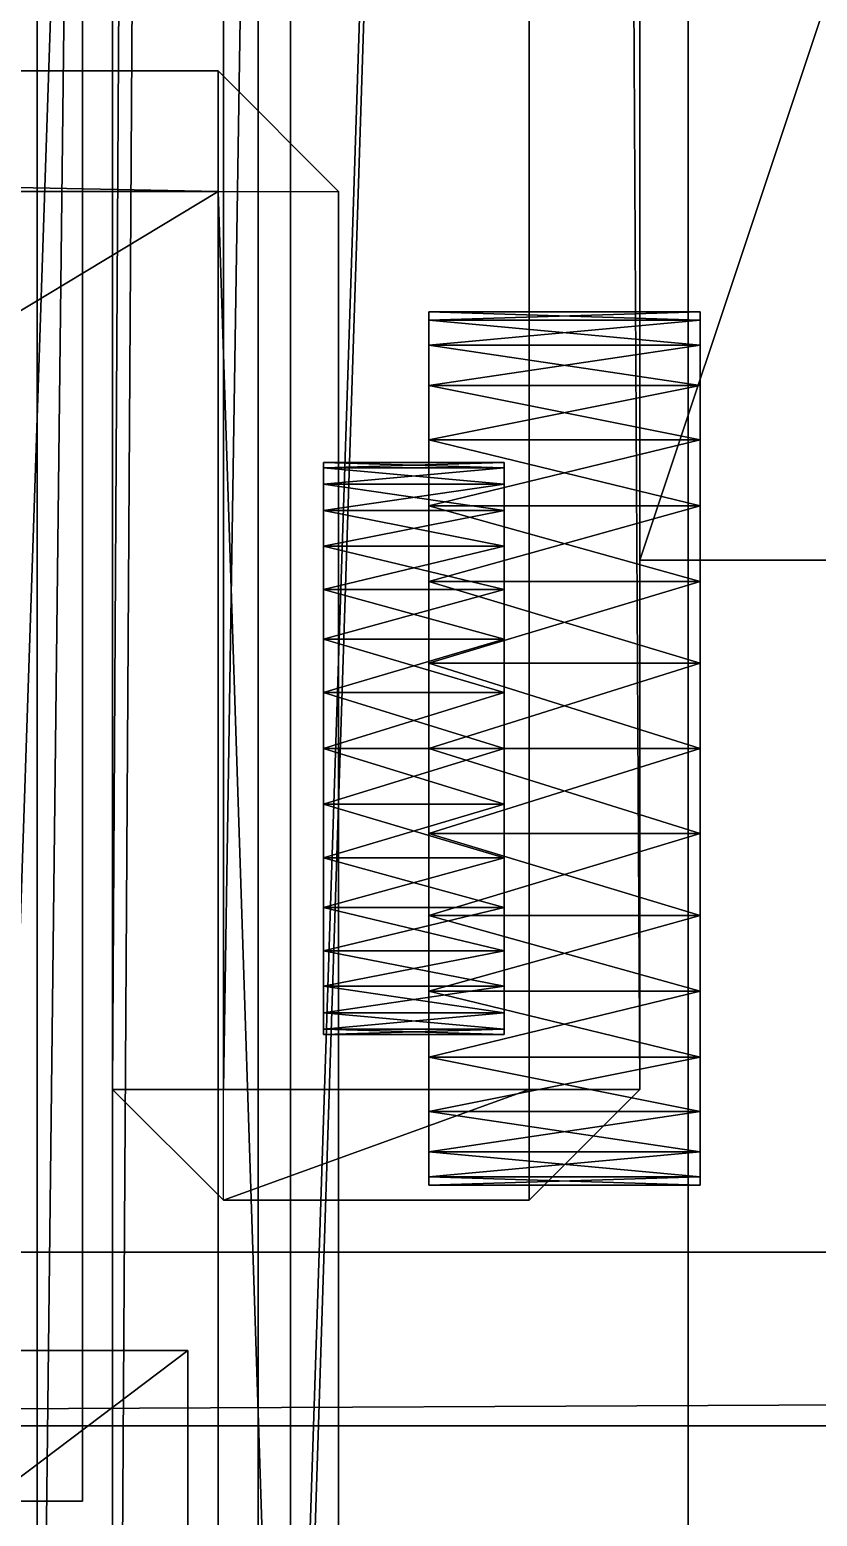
# Model space of a CAD drawing. Header units: millimetres. Extents: x -18 to 4450, y -985 to 970.
# Drawn here: x 1154.5 to 1206.8, y -671 to -572.3 of the extents above; entities that cross this region are included whole.
import ezdxf

# ---------------------------------------------------------------- set-up
doc = ezdxf.new("R2010")
doc.units = ezdxf.units.MM
for name, color, linetype in [('body__cowl_top', 40, 'CONTINUOUS'), ('body__firewall', 40, 'CONTINUOUS'), ('body__floor_pan', 40, 'CONTINUOUS'), ('body__left_cowl_side_blend_surface', 40, 'CONTINUOUS'), ('body__windshield_frame', 40, 'CONTINUOUS'), ('body__windshield_glass', 4, 'CONTINUOUS'), ('engine_bay__brake_booster_firewall_bracket', 9, 'CONTINUOUS'), ('hard_top__front_roof_header_overhang_skin', 7, 'CONTINUOUS'), ('hard_top__roof_front_gutter', 7, 'CONTINUOUS'), ('hard_top__white_hardtop_crowned_roof_skin', 7, 'CONTINUOUS'), ('interior__dash_ammeter_chrome_bezel', 9, 'CONTINUOUS'), ('interior__dash_ammeter_dark_face', 151, 'CONTINUOUS'), ('interior__lhd_pedal_box_reinforcement', 9, 'CONTINUOUS'), ('mechanical_clearance__front_steering_lock_sweep_left', 7, 'CONTINUOUS')]:
    doc.layers.add(name, color=color, linetype=linetype)

msp = doc.modelspace()

# ---------------------------------------------------------------- linework, layer by layer
at = {"layer": 'body__cowl_top'}
for points in [[(1108.100057, -706.900001, 1370.000005), (1251.899958, -706.900001, 1370.000005), (1251.899958, 706.900001, 1370.000005)], [(1108.100057, -706.900001, 1370.000005), (1251.899958, 706.900001, 1370.000005), (1108.100057, 706.900001, 1370.000005)], [(1108.100057, -706.900001, 1259.99999), (1108.100057, 706.900001, 1259.99999), (1251.899958, 706.900001, 1259.99999)], [(1108.100057, -706.900001, 1259.99999), (1251.899958, 706.900001, 1259.99999), (1251.899958, -706.900001, 1259.99999)]]:
    msp.add_3dface(points, dxfattribs=at)
at = {"layer": 'body__firewall'}
for points in [[(1151.800036, -693.199992, 1470.000029), (1198.199987, -693.199992, 1470.000029), (1198.199987, 693.199992, 1470.000029)], [(1151.800036, -693.199992, 1470.000029), (1198.199987, 693.199992, 1470.000029), (1151.800036, 693.199992, 1470.000029)], [(1151.800036, -693.199992, 689.999998), (1151.800036, 693.199992, 689.999998), (1198.199987, 693.199992, 689.999998)], [(1151.800036, -693.199992, 689.999998), (1198.199987, 693.199992, 689.999998), (1198.199987, -693.199992, 689.999998)], [(1215.000033, -693.199992, 706.799984), (1198.199987, -693.199992, 689.999998), (1198.199987, 693.199992, 689.999998)], [(1215.000033, -693.199992, 706.799984), (1198.199987, 693.199992, 689.999998), (1215.000033, 693.199992, 706.799984)], [(1215.000033, -693.199992, 1453.199983), (1198.199987, -693.199992, 1470.000029), (1198.199987, 693.199992, 1470.000029)], [(1215.000033, -693.199992, 1453.199983), (1198.199987, 693.199992, 1470.000029), (1215.000033, 693.199992, 1453.199983)]]:
    msp.add_3dface(points, dxfattribs=at)
at = {"layer": 'body__floor_pan'}
for points in [[(901.549995, -653.450012, 670.000017), (3428.450108, -653.450012, 670.000017), (3428.450108, 653.450012, 670.000017)], [(901.549995, -653.450012, 670.000017), (3428.450108, 653.450012, 670.000017), (901.549995, 653.450012, 670.000017)], [(901.549995, -653.450012, 615.00001), (901.549995, 653.450012, 615.00001), (3428.450108, 653.450012, 615.00001)], [(901.549995, -653.450012, 615.00001), (3428.450108, 653.450012, 615.00001), (3428.450108, -653.450012, 615.00001)], [(901.549995, -665.000021, 626.550019), (901.549995, -653.450012, 615.00001), (3428.450108, -653.450012, 615.00001)], [(901.549995, -665.000021, 626.550019), (3428.450108, -653.450012, 615.00001), (3428.450108, -665.000021, 626.550019)], [(901.549995, -665.000021, 658.450007), (901.549995, -653.450012, 670.000017), (3428.450108, -653.450012, 670.000017)], [(901.549995, -665.000021, 658.450007), (3428.450108, -653.450012, 670.000017), (3428.450108, -665.000021, 658.450007)], [(901.549995, -665.000021, 626.550019), (3428.450108, -665.000021, 626.550019), (3428.450108, -665.000021, 658.450007)], [(901.549995, -665.000021, 626.550019), (3428.450108, -665.000021, 658.450007), (901.549995, -665.000021, 658.450007)]]:
    msp.add_3dface(points, dxfattribs=at)
at = {"layer": 'body__left_cowl_side_blend_surface'}
for points in [[(959.999979, -814.999998, 1116.000056), (959.999979, -660.000026, 1116.000056), (1164.999962, -660.000026, 1213.999987)], [(959.999979, -814.999998, 1116.000056), (1164.999962, -660.000026, 1213.999987), (1164.999962, -814.999998, 1213.999987)], [(959.999979, -814.999998, 1340.000033), (1164.999962, -814.999998, 1409.999967), (1164.999962, -660.000026, 1409.999967)], [(959.999979, -814.999998, 1340.000033), (1164.999962, -660.000026, 1409.999967), (959.999979, -660.000026, 1340.000033)], [(959.999979, -660.000026, 1116.000056), (959.999979, -660.000026, 1340.000033), (1164.999962, -660.000026, 1409.999967)], [(959.999979, -660.000026, 1116.000056), (1164.999962, -660.000026, 1409.999967), (1164.999962, -660.000026, 1213.999987)], [(1164.999962, -660.000026, 1213.999987), (1164.999962, -660.000026, 1409.999967), (1164.999962, -814.999998, 1409.999967)], [(1164.999962, -660.000026, 1213.999987), (1164.999962, -814.999998, 1409.999967), (1164.999962, -814.999998, 1213.999987)]]:
    msp.add_3dface(points, dxfattribs=at)
at = {"layer": 'body__windshield_frame'}
for points in [[(1154.999971, -723.200023, 1331.799984), (1154.999971, -723.200023, 1818.199992), (1154.999971, 723.200023, 1818.199992)], [(1154.999971, -723.200023, 1331.799984), (1154.999971, 723.200023, 1818.199992), (1154.999971, 723.200023, 1331.799984)], [(1154.999971, -723.200023, 1331.799984), (1171.800017, -723.200023, 1315.000057), (1171.800017, 723.200023, 1315.000057)], [(1154.999971, -723.200023, 1331.799984), (1171.800017, 723.200023, 1315.000057), (1154.999971, 723.200023, 1331.799984)], [(1154.999971, -723.200023, 1818.199992), (1171.800017, -723.200023, 1835.000038), (1171.800017, 723.200023, 1835.000038)], [(1154.999971, -723.200023, 1818.199992), (1171.800017, 723.200023, 1835.000038), (1154.999971, 723.200023, 1818.199992)], [(1171.800017, -723.200023, 1835.000038), (1218.199968, -723.200023, 1835.000038), (1218.199968, 723.200023, 1835.000038)], [(1171.800017, -723.200023, 1835.000038), (1218.199968, 723.200023, 1835.000038), (1171.800017, 723.200023, 1835.000038)], [(1171.800017, -723.200023, 1315.000057), (1171.800017, 723.200023, 1315.000057), (1218.199968, 723.200023, 1315.000057)], [(1171.800017, -723.200023, 1315.000057), (1218.199968, 723.200023, 1315.000057), (1218.199968, -723.200023, 1315.000057)]]:
    msp.add_3dface(points, dxfattribs=at)
at = {"layer": 'body__windshield_glass'}
for points in [[(1159.999967, -642.650008, 1387.349963), (1159.999967, -642.650008, 1782.649994), (1159.999967, 642.650008, 1782.649994)], [(1159.999967, -642.650008, 1387.349963), (1159.999967, 642.650008, 1782.649994), (1159.999967, 642.650008, 1387.349963)], [(1159.999967, -642.650008, 1387.349963), (1167.350054, -642.650008, 1379.999995), (1167.350054, 642.650008, 1379.999995)], [(1159.999967, -642.650008, 1387.349963), (1167.350054, 642.650008, 1379.999995), (1159.999967, 642.650008, 1387.349963)], [(1159.999967, -642.650008, 1782.649994), (1167.350054, -642.650008, 1789.999962), (1167.350054, 642.650008, 1789.999962)], [(1159.999967, -642.650008, 1782.649994), (1167.350054, 642.650008, 1789.999962), (1159.999967, 642.650008, 1782.649994)], [(1167.350054, -642.650008, 1789.999962), (1187.649965, -642.650008, 1789.999962), (1187.649965, 642.650008, 1789.999962)], [(1167.350054, -642.650008, 1789.999962), (1187.649965, 642.650008, 1789.999962), (1167.350054, 642.650008, 1789.999962)], [(1167.350054, -642.650008, 1379.999995), (1167.350054, 642.650008, 1379.999995), (1187.649965, 642.650008, 1379.999995)], [(1167.350054, -642.650008, 1379.999995), (1187.649965, 642.650008, 1379.999995), (1187.649965, -642.650008, 1379.999995)], [(1195.000052, -642.650008, 1387.349963), (1187.649965, -642.650008, 1379.999995), (1187.649965, 642.650008, 1379.999995)], [(1195.000052, -642.650008, 1387.349963), (1187.649965, 642.650008, 1379.999995), (1195.000052, 642.650008, 1387.349963)], [(1195.000052, -642.650008, 1782.649994), (1187.649965, -642.650008, 1789.999962), (1187.649965, 642.650008, 1789.999962)], [(1195.000052, -642.650008, 1782.649994), (1187.649965, 642.650008, 1789.999962), (1195.000052, 642.650008, 1782.649994)], [(1195.000052, -642.650008, 1387.349963), (1195.000052, 642.650008, 1387.349963), (1195.000052, 642.650008, 1782.649994)], [(1195.000052, -642.650008, 1387.349963), (1195.000052, 642.650008, 1782.649994), (1195.000052, -642.650008, 1782.649994)], [(1159.999967, -642.650008, 1387.349963), (1167.350054, -649.999976, 1387.349963), (1167.350054, -649.999976, 1782.649994)], [(1159.999967, -642.650008, 1387.349963), (1167.350054, -649.999976, 1782.649994), (1159.999967, -642.650008, 1782.649994)], [(1159.999967, -642.650008, 1387.349963), (1167.350054, -649.999976, 1387.349963), (1167.350054, -642.650008, 1379.999995)], [(1159.999967, -642.650008, 1782.649994), (1167.350054, -649.999976, 1782.649994), (1167.350054, -642.650008, 1789.999962)], [(1167.350054, -649.999976, 1387.349963), (1167.350054, -642.650008, 1379.999995), (1187.649965, -642.650008, 1379.999995)], [(1167.350054, -649.999976, 1387.349963), (1187.649965, -642.650008, 1379.999995), (1187.649965, -649.999976, 1387.349963)], [(1167.350054, -649.999976, 1782.649994), (1167.350054, -642.650008, 1789.999962), (1187.649965, -642.650008, 1789.999962)], [(1167.350054, -649.999976, 1782.649994), (1187.649965, -642.650008, 1789.999962), (1187.649965, -649.999976, 1782.649994)], [(1195.000052, -642.650008, 1387.349963), (1187.649965, -649.999976, 1387.349963), (1187.649965, -649.999976, 1782.649994)], [(1195.000052, -642.650008, 1387.349963), (1187.649965, -649.999976, 1782.649994), (1195.000052, -642.650008, 1782.649994)], [(1195.000052, -642.650008, 1387.349963), (1187.649965, -649.999976, 1387.349963), (1187.649965, -642.650008, 1379.999995)], [(1195.000052, -642.650008, 1782.649994), (1187.649965, -649.999976, 1782.649994), (1187.649965, -642.650008, 1789.999962)], [(1167.350054, -649.999976, 1387.349963), (1187.649965, -649.999976, 1387.349963), (1187.649965, -649.999976, 1782.649994)], [(1167.350054, -649.999976, 1387.349963), (1187.649965, -649.999976, 1782.649994), (1167.350054, -649.999976, 1782.649994)]]:
    msp.add_3dface(points, dxfattribs=at)
at = {"layer": 'engine_bay__brake_booster_firewall_bracket'}
for points in [[(1110.000014, -670.000017, 1264.999986), (1157.999992, -670.000017, 1264.999986), (1157.999992, -370.000005, 1264.999986)], [(1110.000014, -670.000017, 1264.999986), (1157.999992, -370.000005, 1264.999986), (1110.000014, -370.000005, 1264.999986)], [(1110.000014, -670.000017, 1014.999986), (1110.000014, -370.000005, 1014.999986), (1157.999992, -370.000005, 1014.999986)], [(1110.000014, -670.000017, 1014.999986), (1157.999992, -370.000005, 1014.999986), (1157.999992, -670.000017, 1014.999986)], [(1157.999992, -670.000017, 1014.999986), (1157.999992, -370.000005, 1014.999986), (1157.999992, -370.000005, 1264.999986)], [(1157.999992, -670.000017, 1014.999986), (1157.999992, -370.000005, 1264.999986), (1157.999992, -670.000017, 1264.999986)], [(1110.000014, -670.000017, 1014.999986), (1157.999992, -670.000017, 1014.999986), (1157.999992, -670.000017, 1264.999986)], [(1110.000014, -670.000017, 1014.999986), (1157.999992, -670.000017, 1264.999986), (1110.000014, -670.000017, 1264.999986)]]:
    msp.add_3dface(points, dxfattribs=at)
at = {"layer": 'hard_top__front_roof_header_overhang_skin'}
for points in [[(1092.000008, -786.000013, 1807.999969), (1207.999945, -786.000013, 1851.999998), (1207.999945, 0, 1878.000021)], [(1092.000008, -786.000013, 1807.999969), (1207.999945, 0, 1878.000021), (1092.000008, 0, 1833.999991)], [(1092.000008, -786.000013, 1792.000055), (1092.000008, 0, 1817.999959), (1207.999945, 0, 1861.999989)], [(1092.000008, -786.000013, 1792.000055), (1207.999945, 0, 1861.999989), (1207.999945, -786.000013, 1835.999966)]]:
    msp.add_3dface(points, dxfattribs=at)
at = {"layer": 'hard_top__roof_front_gutter'}
for points in [[(1159.999967, -777.840018, 1819.659948), (1159.999967, -777.840018, 1846.339941), (1159.999967, 777.840018, 1846.339941)], [(1159.999967, -777.840018, 1819.659948), (1159.999967, 777.840018, 1846.339941), (1159.999967, 777.840018, 1819.659948)], [(1159.999967, -777.840018, 1819.659948), (1169.659972, -777.840018, 1809.999943), (1169.659972, 777.840018, 1809.999943)], [(1159.999967, -777.840018, 1819.659948), (1169.659972, 777.840018, 1809.999943), (1159.999967, 777.840018, 1819.659948)], [(1159.999967, -777.840018, 1846.339941), (1169.659972, -777.840018, 1855.999947), (1169.659972, 777.840018, 1855.999947)], [(1159.999967, -777.840018, 1846.339941), (1169.659972, 777.840018, 1855.999947), (1159.999967, 777.840018, 1846.339941)], [(1169.659972, -777.840018, 1855.999947), (1220.340014, -777.840018, 1855.999947), (1220.340014, 777.840018, 1855.999947)], [(1169.659972, -777.840018, 1855.999947), (1220.340014, 777.840018, 1855.999947), (1169.659972, 777.840018, 1855.999947)], [(1169.659972, -777.840018, 1809.999943), (1169.659972, 777.840018, 1809.999943), (1220.340014, 777.840018, 1809.999943)], [(1169.659972, -777.840018, 1809.999943), (1220.340014, 777.840018, 1809.999943), (1220.340014, -777.840018, 1809.999943)]]:
    msp.add_3dface(points, dxfattribs=at)
at = {"layer": 'hard_top__white_hardtop_crowned_roof_skin'}
for points in [[(1125, -759.99999, 1886.000037), (3440.000057, -759.99999, 1896.000028), (3440.000057, 0, 1942.000031)], [(1125, -759.99999, 1886.000037), (3440.000057, 0, 1942.000031), (1125, 0, 1932.000041)], [(1125, -759.99999, 1860.000014), (1125, 0, 1906.000018), (3440.000057, 0, 1916.000009)], [(1125, -759.99999, 1860.000014), (3440.000057, 0, 1916.000009), (3440.000057, -759.99999, 1870.000005)]]:
    msp.add_3dface(points, dxfattribs=at)
at = {"layer": 'interior__dash_ammeter_chrome_bezel'}
for points in [[(1180.999994, -591.000021, 1148.000002), (1199.000001, -591.000021, 1148.000002), (1199.000001, -591.557205, 1153.657675)], [(1180.999994, -591.000021, 1148.000002), (1199.000001, -591.557205, 1153.657675), (1180.999994, -591.557205, 1153.657675)], [(1180.999994, -620.000005, 1148.000002), (1180.999994, -591.557205, 1153.657675), (1180.999994, -591.000021, 1148.000002)], [(1180.999994, -591.557205, 1142.342329), (1199.000001, -591.557205, 1142.342329), (1199.000001, -591.000021, 1148.000002)], [(1180.999994, -591.557205, 1142.342329), (1199.000001, -591.000021, 1148.000002), (1180.999994, -591.000021, 1148.000002)], [(1180.999994, -620.000005, 1148.000002), (1180.999994, -591.000021, 1148.000002), (1180.999994, -591.557205, 1142.342329)], [(1199.000001, -620.000005, 1148.000002), (1199.000001, -591.000021, 1148.000002), (1199.000001, -591.557205, 1153.657675)], [(1199.000001, -620.000005, 1148.000002), (1199.000001, -591.557205, 1142.342329), (1199.000001, -591.000021, 1148.000002)], [(1180.999994, -591.557205, 1153.657675), (1199.000001, -591.557205, 1153.657675), (1199.000001, -593.207479, 1159.097791)], [(1180.999994, -591.557205, 1153.657675), (1199.000001, -593.207479, 1159.097791), (1180.999994, -593.207479, 1159.097791)], [(1180.999994, -620.000005, 1148.000002), (1180.999994, -593.207479, 1159.097791), (1180.999994, -591.557205, 1153.657675)], [(1180.999994, -593.207479, 1136.902213), (1199.000001, -593.207479, 1136.902213), (1199.000001, -591.557205, 1142.342329)], [(1180.999994, -593.207479, 1136.902213), (1199.000001, -591.557205, 1142.342329), (1180.999994, -591.557205, 1142.342329)], [(1180.999994, -620.000005, 1148.000002), (1180.999994, -591.557205, 1142.342329), (1180.999994, -593.207479, 1136.902213)], [(1199.000001, -620.000005, 1148.000002), (1199.000001, -591.557205, 1153.657675), (1199.000001, -593.207479, 1159.097791)], [(1199.000001, -620.000005, 1148.000002), (1199.000001, -593.207479, 1136.902213), (1199.000001, -591.557205, 1142.342329)], [(1180.999994, -593.207479, 1159.097791), (1199.000001, -593.207479, 1159.097791), (1199.000001, -595.887363, 1164.111495)], [(1180.999994, -593.207479, 1159.097791), (1199.000001, -595.887363, 1164.111495), (1180.999994, -595.887363, 1164.111495)], [(1180.999994, -620.000005, 1148.000002), (1180.999994, -595.887363, 1164.111495), (1180.999994, -593.207479, 1159.097791)], [(1180.999994, -595.887363, 1131.888509), (1199.000001, -595.887363, 1131.888509), (1199.000001, -593.207479, 1136.902213)], [(1180.999994, -595.887363, 1131.888509), (1199.000001, -593.207479, 1136.902213), (1180.999994, -593.207479, 1136.902213)], [(1180.999994, -620.000005, 1148.000002), (1180.999994, -593.207479, 1136.902213), (1180.999994, -595.887363, 1131.888509)], [(1199.000001, -620.000005, 1148.000002), (1199.000001, -593.207479, 1159.097791), (1199.000001, -595.887363, 1164.111495)], [(1199.000001, -620.000005, 1148.000002), (1199.000001, -595.887363, 1131.888509), (1199.000001, -593.207479, 1136.902213)], [(1180.999994, -595.887363, 1164.111495), (1199.000001, -595.887363, 1164.111495), (1199.000001, -599.493921, 1168.506145)], [(1180.999994, -595.887363, 1164.111495), (1199.000001, -599.493921, 1168.506145), (1180.999994, -599.493921, 1168.506145)], [(1180.999994, -620.000005, 1148.000002), (1180.999994, -599.493921, 1168.506145), (1180.999994, -595.887363, 1164.111495)], [(1180.999994, -599.493921, 1127.493858), (1199.000001, -599.493921, 1127.493858), (1199.000001, -595.887363, 1131.888509)], [(1180.999994, -599.493921, 1127.493858), (1199.000001, -595.887363, 1131.888509), (1180.999994, -595.887363, 1131.888509)], [(1180.999994, -620.000005, 1148.000002), (1180.999994, -595.887363, 1131.888509), (1180.999994, -599.493921, 1127.493858)], [(1199.000001, -620.000005, 1148.000002), (1199.000001, -595.887363, 1164.111495), (1199.000001, -599.493921, 1168.506145)], [(1199.000001, -620.000005, 1148.000002), (1199.000001, -599.493921, 1127.493858), (1199.000001, -595.887363, 1131.888509)], [(1180.999994, -599.493921, 1168.506145), (1199.000001, -599.493921, 1168.506145), (1199.000001, -603.888452, 1172.112584)], [(1180.999994, -599.493921, 1168.506145), (1199.000001, -603.888452, 1172.112584), (1180.999994, -603.888452, 1172.112584)], [(1180.999994, -620.000005, 1148.000002), (1180.999994, -603.888452, 1172.112584), (1180.999994, -599.493921, 1168.506145)], [(1180.999994, -603.888452, 1123.88742), (1199.000001, -603.888452, 1123.88742), (1199.000001, -599.493921, 1127.493858)], [(1180.999994, -603.888452, 1123.88742), (1199.000001, -599.493921, 1127.493858), (1180.999994, -599.493921, 1127.493858)], [(1180.999994, -620.000005, 1148.000002), (1180.999994, -599.493921, 1127.493858), (1180.999994, -603.888452, 1123.88742)], [(1199.000001, -620.000005, 1148.000002), (1199.000001, -599.493921, 1168.506145), (1199.000001, -603.888452, 1172.112584)], [(1199.000001, -620.000005, 1148.000002), (1199.000001, -603.888452, 1123.88742), (1199.000001, -599.493921, 1127.493858)], [(1180.999994, -603.888452, 1172.112584), (1199.000001, -603.888452, 1172.112584), (1199.000001, -608.902156, 1174.792528)], [(1180.999994, -603.888452, 1172.112584), (1199.000001, -608.902156, 1174.792528), (1180.999994, -608.902156, 1174.792528)], [(1180.999994, -620.000005, 1148.000002), (1180.999994, -608.902156, 1174.792528), (1180.999994, -603.888452, 1172.112584)], [(1180.999994, -608.902156, 1121.207476), (1199.000001, -608.902156, 1121.207476), (1199.000001, -603.888452, 1123.88742)], [(1180.999994, -608.902156, 1121.207476), (1199.000001, -603.888452, 1123.88742), (1180.999994, -603.888452, 1123.88742)], [(1180.999994, -620.000005, 1148.000002), (1180.999994, -603.888452, 1123.88742), (1180.999994, -608.902156, 1121.207476)], [(1199.000001, -620.000005, 1148.000002), (1199.000001, -603.888452, 1172.112584), (1199.000001, -608.902156, 1174.792528)], [(1199.000001, -620.000005, 1148.000002), (1199.000001, -608.902156, 1121.207476), (1199.000001, -603.888452, 1123.88742)], [(1180.999994, -608.902156, 1174.792528), (1199.000001, -608.902156, 1174.792528), (1199.000001, -614.342391, 1176.442742)], [(1180.999994, -608.902156, 1174.792528), (1199.000001, -614.342391, 1176.442742), (1180.999994, -614.342391, 1176.442742)], [(1180.999994, -620.000005, 1148.000002), (1180.999994, -614.342391, 1176.442742), (1180.999994, -608.902156, 1174.792528)], [(1180.999994, -614.342391, 1119.557261), (1199.000001, -614.342391, 1119.557261), (1199.000001, -608.902156, 1121.207476)], [(1180.999994, -614.342391, 1119.557261), (1199.000001, -608.902156, 1121.207476), (1180.999994, -608.902156, 1121.207476)], [(1180.999994, -620.000005, 1148.000002), (1180.999994, -608.902156, 1121.207476), (1180.999994, -614.342391, 1119.557261)], [(1199.000001, -620.000005, 1148.000002), (1199.000001, -608.902156, 1174.792528), (1199.000001, -614.342391, 1176.442742)], [(1199.000001, -620.000005, 1148.000002), (1199.000001, -614.342391, 1119.557261), (1199.000001, -608.902156, 1121.207476)], [(1180.999994, -614.342391, 1176.442742), (1199.000001, -614.342391, 1176.442742), (1199.000001, -620.000005, 1177.000046)], [(1180.999994, -614.342391, 1176.442742), (1199.000001, -620.000005, 1177.000046), (1180.999994, -620.000005, 1177.000046)], [(1180.999994, -620.000005, 1148.000002), (1180.999994, -620.000005, 1177.000046), (1180.999994, -614.342391, 1176.442742)], [(1180.999994, -620.000005, 1118.999958), (1199.000001, -620.000005, 1118.999958), (1199.000001, -614.342391, 1119.557261)], [(1180.999994, -620.000005, 1118.999958), (1199.000001, -614.342391, 1119.557261), (1180.999994, -614.342391, 1119.557261)], [(1180.999994, -620.000005, 1148.000002), (1180.999994, -614.342391, 1119.557261), (1180.999994, -620.000005, 1118.999958)], [(1199.000001, -620.000005, 1148.000002), (1199.000001, -614.342391, 1176.442742), (1199.000001, -620.000005, 1177.000046)], [(1199.000001, -620.000005, 1148.000002), (1199.000001, -620.000005, 1118.999958), (1199.000001, -614.342391, 1119.557261)], [(1180.999994, -620.000005, 1177.000046), (1199.000001, -620.000005, 1177.000046), (1199.000001, -625.657618, 1176.442742)], [(1180.999994, -620.000005, 1177.000046), (1199.000001, -625.657618, 1176.442742), (1180.999994, -625.657618, 1176.442742)], [(1180.999994, -620.000005, 1148.000002), (1180.999994, -625.657618, 1176.442742), (1180.999994, -620.000005, 1177.000046)], [(1180.999994, -620.000005, 1148.000002), (1180.999994, -631.097794, 1174.792528), (1180.999994, -625.657618, 1176.442742)], [(1180.999994, -620.000005, 1148.000002), (1180.999994, -636.111557, 1172.112584), (1180.999994, -631.097794, 1174.792528)], [(1180.999994, -620.000005, 1148.000002), (1180.999994, -640.506089, 1168.506145), (1180.999994, -636.111557, 1172.112584)], [(1180.999994, -620.000005, 1148.000002), (1180.999994, -644.112647, 1164.111495), (1180.999994, -640.506089, 1168.506145)], [(1180.999994, -620.000005, 1148.000002), (1180.999994, -646.792531, 1159.097791), (1180.999994, -644.112647, 1164.111495)], [(1180.999994, -620.000005, 1148.000002), (1180.999994, -648.442745, 1153.657675), (1180.999994, -646.792531, 1159.097791)], [(1180.999994, -620.000005, 1148.000002), (1180.999994, -648.999989, 1148.000002), (1180.999994, -648.442745, 1153.657675)], [(1180.999994, -620.000005, 1148.000002), (1180.999994, -648.442745, 1142.342329), (1180.999994, -648.999989, 1148.000002)], [(1180.999994, -620.000005, 1148.000002), (1180.999994, -646.792531, 1136.902213), (1180.999994, -648.442745, 1142.342329)], [(1180.999994, -620.000005, 1148.000002), (1180.999994, -644.112647, 1131.888509), (1180.999994, -646.792531, 1136.902213)], [(1180.999994, -620.000005, 1148.000002), (1180.999994, -640.506089, 1127.493858), (1180.999994, -644.112647, 1131.888509)], [(1180.999994, -620.000005, 1148.000002), (1180.999994, -636.111557, 1123.88742), (1180.999994, -640.506089, 1127.493858)], [(1180.999994, -620.000005, 1148.000002), (1180.999994, -631.097794, 1121.207476), (1180.999994, -636.111557, 1123.88742)], [(1180.999994, -620.000005, 1148.000002), (1180.999994, -625.657618, 1119.557261), (1180.999994, -631.097794, 1121.207476)], [(1180.999994, -625.657618, 1119.557261), (1199.000001, -625.657618, 1119.557261), (1199.000001, -620.000005, 1118.999958)], [(1180.999994, -625.657618, 1119.557261), (1199.000001, -620.000005, 1118.999958), (1180.999994, -620.000005, 1118.999958)], [(1180.999994, -620.000005, 1148.000002), (1180.999994, -620.000005, 1118.999958), (1180.999994, -625.657618, 1119.557261)], [(1199.000001, -620.000005, 1148.000002), (1199.000001, -620.000005, 1177.000046), (1199.000001, -625.657618, 1176.442742)], [(1199.000001, -620.000005, 1148.000002), (1199.000001, -625.657618, 1176.442742), (1199.000001, -631.097794, 1174.792528)], [(1199.000001, -620.000005, 1148.000002), (1199.000001, -631.097794, 1174.792528), (1199.000001, -636.111557, 1172.112584)], [(1199.000001, -620.000005, 1148.000002), (1199.000001, -636.111557, 1172.112584), (1199.000001, -640.506089, 1168.506145)], [(1199.000001, -620.000005, 1148.000002), (1199.000001, -640.506089, 1168.506145), (1199.000001, -644.112647, 1164.111495)], [(1199.000001, -620.000005, 1148.000002), (1199.000001, -644.112647, 1164.111495), (1199.000001, -646.792531, 1159.097791)], [(1199.000001, -620.000005, 1148.000002), (1199.000001, -646.792531, 1159.097791), (1199.000001, -648.442745, 1153.657675)], [(1199.000001, -620.000005, 1148.000002), (1199.000001, -648.442745, 1153.657675), (1199.000001, -648.999989, 1148.000002)], [(1199.000001, -620.000005, 1148.000002), (1199.000001, -648.999989, 1148.000002), (1199.000001, -648.442745, 1142.342329)], [(1199.000001, -620.000005, 1148.000002), (1199.000001, -648.442745, 1142.342329), (1199.000001, -646.792531, 1136.902213)], [(1199.000001, -620.000005, 1148.000002), (1199.000001, -646.792531, 1136.902213), (1199.000001, -644.112647, 1131.888509)], [(1199.000001, -620.000005, 1148.000002), (1199.000001, -644.112647, 1131.888509), (1199.000001, -640.506089, 1127.493858)], [(1199.000001, -620.000005, 1148.000002), (1199.000001, -640.506089, 1127.493858), (1199.000001, -636.111557, 1123.88742)], [(1199.000001, -620.000005, 1148.000002), (1199.000001, -636.111557, 1123.88742), (1199.000001, -631.097794, 1121.207476)], [(1199.000001, -620.000005, 1148.000002), (1199.000001, -631.097794, 1121.207476), (1199.000001, -625.657618, 1119.557261)], [(1199.000001, -620.000005, 1148.000002), (1199.000001, -625.657618, 1119.557261), (1199.000001, -620.000005, 1118.999958)], [(1180.999994, -625.657618, 1176.442742), (1199.000001, -625.657618, 1176.442742), (1199.000001, -631.097794, 1174.792528)], [(1180.999994, -625.657618, 1176.442742), (1199.000001, -631.097794, 1174.792528), (1180.999994, -631.097794, 1174.792528)], [(1180.999994, -631.097794, 1121.207476), (1199.000001, -631.097794, 1121.207476), (1199.000001, -625.657618, 1119.557261)], [(1180.999994, -631.097794, 1121.207476), (1199.000001, -625.657618, 1119.557261), (1180.999994, -625.657618, 1119.557261)], [(1180.999994, -631.097794, 1174.792528), (1199.000001, -631.097794, 1174.792528), (1199.000001, -636.111557, 1172.112584)], [(1180.999994, -631.097794, 1174.792528), (1199.000001, -636.111557, 1172.112584), (1180.999994, -636.111557, 1172.112584)], [(1180.999994, -636.111557, 1123.88742), (1199.000001, -636.111557, 1123.88742), (1199.000001, -631.097794, 1121.207476)], [(1180.999994, -636.111557, 1123.88742), (1199.000001, -631.097794, 1121.207476), (1180.999994, -631.097794, 1121.207476)], [(1180.999994, -636.111557, 1172.112584), (1199.000001, -636.111557, 1172.112584), (1199.000001, -640.506089, 1168.506145)], [(1180.999994, -636.111557, 1172.112584), (1199.000001, -640.506089, 1168.506145), (1180.999994, -640.506089, 1168.506145)], [(1180.999994, -640.506089, 1127.493858), (1199.000001, -640.506089, 1127.493858), (1199.000001, -636.111557, 1123.88742)], [(1180.999994, -640.506089, 1127.493858), (1199.000001, -636.111557, 1123.88742), (1180.999994, -636.111557, 1123.88742)], [(1180.999994, -640.506089, 1168.506145), (1199.000001, -640.506089, 1168.506145), (1199.000001, -644.112647, 1164.111495)], [(1180.999994, -640.506089, 1168.506145), (1199.000001, -644.112647, 1164.111495), (1180.999994, -644.112647, 1164.111495)], [(1180.999994, -644.112647, 1131.888509), (1199.000001, -644.112647, 1131.888509), (1199.000001, -640.506089, 1127.493858)], [(1180.999994, -644.112647, 1131.888509), (1199.000001, -640.506089, 1127.493858), (1180.999994, -640.506089, 1127.493858)], [(1180.999994, -644.112647, 1164.111495), (1199.000001, -644.112647, 1164.111495), (1199.000001, -646.792531, 1159.097791)], [(1180.999994, -644.112647, 1164.111495), (1199.000001, -646.792531, 1159.097791), (1180.999994, -646.792531, 1159.097791)], [(1180.999994, -646.792531, 1136.902213), (1199.000001, -646.792531, 1136.902213), (1199.000001, -644.112647, 1131.888509)], [(1180.999994, -646.792531, 1136.902213), (1199.000001, -644.112647, 1131.888509), (1180.999994, -644.112647, 1131.888509)], [(1180.999994, -646.792531, 1159.097791), (1199.000001, -646.792531, 1159.097791), (1199.000001, -648.442745, 1153.657675)], [(1180.999994, -646.792531, 1159.097791), (1199.000001, -648.442745, 1153.657675), (1180.999994, -648.442745, 1153.657675)], [(1180.999994, -648.442745, 1142.342329), (1199.000001, -648.442745, 1142.342329), (1199.000001, -646.792531, 1136.902213)], [(1180.999994, -648.442745, 1142.342329), (1199.000001, -646.792531, 1136.902213), (1180.999994, -646.792531, 1136.902213)], [(1180.999994, -648.442745, 1153.657675), (1199.000001, -648.442745, 1153.657675), (1199.000001, -648.999989, 1148.000002)], [(1180.999994, -648.442745, 1153.657675), (1199.000001, -648.999989, 1148.000002), (1180.999994, -648.999989, 1148.000002)], [(1180.999994, -648.999989, 1148.000002), (1199.000001, -648.999989, 1148.000002), (1199.000001, -648.442745, 1142.342329)], [(1180.999994, -648.999989, 1148.000002), (1199.000001, -648.442745, 1142.342329), (1180.999994, -648.442745, 1142.342329)]]:
    msp.add_3dface(points, dxfattribs=at)
at = {"layer": 'interior__dash_ammeter_dark_face'}
for points in [[(1174.000025, -601.000011, 1148.000002), (1185.99999, -601.000011, 1148.000002), (1185.99999, -601.365089, 1151.706696)], [(1174.000025, -601.000011, 1148.000002), (1185.99999, -601.365089, 1151.706696), (1174.000025, -601.365089, 1151.706696)], [(1174.000025, -620.000005, 1148.000002), (1174.000025, -601.365089, 1151.706696), (1174.000025, -601.000011, 1148.000002)], [(1174.000025, -601.365089, 1144.293308), (1185.99999, -601.365089, 1144.293308), (1185.99999, -601.000011, 1148.000002)], [(1174.000025, -601.365089, 1144.293308), (1185.99999, -601.000011, 1148.000002), (1174.000025, -601.000011, 1148.000002)], [(1174.000025, -620.000005, 1148.000002), (1174.000025, -601.000011, 1148.000002), (1174.000025, -601.365089, 1144.293308)], [(1185.99999, -620.000005, 1148.000002), (1185.99999, -601.000011, 1148.000002), (1185.99999, -601.365089, 1151.706696)], [(1185.99999, -620.000005, 1148.000002), (1185.99999, -601.365089, 1144.293308), (1185.99999, -601.000011, 1148.000002)], [(1174.000025, -601.365089, 1151.706696), (1185.99999, -601.365089, 1151.706696), (1185.99999, -602.446318, 1155.270934)], [(1174.000025, -601.365089, 1151.706696), (1185.99999, -602.446318, 1155.270934), (1174.000025, -602.446318, 1155.270934)], [(1174.000025, -620.000005, 1148.000002), (1174.000025, -602.446318, 1155.270934), (1174.000025, -601.365089, 1151.706696)], [(1174.000025, -602.446318, 1140.72907), (1185.99999, -602.446318, 1140.72907), (1185.99999, -601.365089, 1144.293308)], [(1174.000025, -602.446318, 1140.72907), (1185.99999, -601.365089, 1144.293308), (1174.000025, -601.365089, 1144.293308)], [(1174.000025, -620.000005, 1148.000002), (1174.000025, -601.365089, 1144.293308), (1174.000025, -602.446318, 1140.72907)], [(1185.99999, -620.000005, 1148.000002), (1185.99999, -601.365089, 1151.706696), (1185.99999, -602.446318, 1155.270934)], [(1185.99999, -620.000005, 1148.000002), (1185.99999, -602.446318, 1140.72907), (1185.99999, -601.365089, 1144.293308)], [(1174.000025, -602.446318, 1155.270934), (1185.99999, -602.446318, 1155.270934), (1185.99999, -604.202092, 1158.555865)], [(1174.000025, -602.446318, 1155.270934), (1185.99999, -604.202092, 1158.555865), (1174.000025, -604.202092, 1158.555865)], [(1174.000025, -620.000005, 1148.000002), (1174.000025, -604.202092, 1158.555865), (1174.000025, -602.446318, 1155.270934)], [(1174.000025, -604.202092, 1137.444139), (1185.99999, -604.202092, 1137.444139), (1185.99999, -602.446318, 1140.72907)], [(1174.000025, -604.202092, 1137.444139), (1185.99999, -602.446318, 1140.72907), (1174.000025, -602.446318, 1140.72907)], [(1174.000025, -620.000005, 1148.000002), (1174.000025, -602.446318, 1140.72907), (1174.000025, -604.202092, 1137.444139)], [(1185.99999, -620.000005, 1148.000002), (1185.99999, -602.446318, 1155.270934), (1185.99999, -604.202092, 1158.555865)], [(1185.99999, -620.000005, 1148.000002), (1185.99999, -604.202092, 1137.444139), (1185.99999, -602.446318, 1140.72907)], [(1174.000025, -604.202092, 1158.555865), (1185.99999, -604.202092, 1158.555865), (1185.99999, -606.564999, 1161.435008)], [(1174.000025, -604.202092, 1158.555865), (1185.99999, -606.564999, 1161.435008), (1174.000025, -606.564999, 1161.435008)], [(1174.000025, -620.000005, 1148.000002), (1174.000025, -606.564999, 1161.435008), (1174.000025, -604.202092, 1158.555865)], [(1174.000025, -606.564999, 1134.564996), (1185.99999, -606.564999, 1134.564996), (1185.99999, -604.202092, 1137.444139)], [(1174.000025, -606.564999, 1134.564996), (1185.99999, -604.202092, 1137.444139), (1174.000025, -604.202092, 1137.444139)], [(1174.000025, -620.000005, 1148.000002), (1174.000025, -604.202092, 1137.444139), (1174.000025, -606.564999, 1134.564996)], [(1185.99999, -620.000005, 1148.000002), (1185.99999, -604.202092, 1158.555865), (1185.99999, -606.564999, 1161.435008)], [(1185.99999, -620.000005, 1148.000002), (1185.99999, -606.564999, 1134.564996), (1185.99999, -604.202092, 1137.444139)], [(1174.000025, -606.564999, 1161.435008), (1185.99999, -606.564999, 1161.435008), (1185.99999, -609.444141, 1163.797975)], [(1174.000025, -606.564999, 1161.435008), (1185.99999, -609.444141, 1163.797975), (1174.000025, -609.444141, 1163.797975)], [(1174.000025, -620.000005, 1148.000002), (1174.000025, -609.444141, 1163.797975), (1174.000025, -606.564999, 1161.435008)], [(1174.000025, -609.444141, 1132.202029), (1185.99999, -609.444141, 1132.202029), (1185.99999, -606.564999, 1134.564996)], [(1174.000025, -609.444141, 1132.202029), (1185.99999, -606.564999, 1134.564996), (1174.000025, -606.564999, 1134.564996)], [(1174.000025, -620.000005, 1148.000002), (1174.000025, -606.564999, 1134.564996), (1174.000025, -609.444141, 1132.202029)], [(1185.99999, -620.000005, 1148.000002), (1185.99999, -606.564999, 1161.435008), (1185.99999, -609.444141, 1163.797975)], [(1185.99999, -620.000005, 1148.000002), (1185.99999, -609.444141, 1132.202029), (1185.99999, -606.564999, 1134.564996)], [(1174.000025, -609.444141, 1163.797975), (1185.99999, -609.444141, 1163.797975), (1185.99999, -612.729013, 1165.553689)], [(1174.000025, -609.444141, 1163.797975), (1185.99999, -612.729013, 1165.553689), (1174.000025, -612.729013, 1165.553689)], [(1174.000025, -620.000005, 1148.000002), (1174.000025, -612.729013, 1165.553689), (1174.000025, -609.444141, 1163.797975)], [(1174.000025, -612.729013, 1130.446315), (1185.99999, -612.729013, 1130.446315), (1185.99999, -609.444141, 1132.202029)], [(1174.000025, -612.729013, 1130.446315), (1185.99999, -609.444141, 1132.202029), (1174.000025, -609.444141, 1132.202029)], [(1174.000025, -620.000005, 1148.000002), (1174.000025, -609.444141, 1132.202029), (1174.000025, -612.729013, 1130.446315)], [(1185.99999, -620.000005, 1148.000002), (1185.99999, -609.444141, 1163.797975), (1185.99999, -612.729013, 1165.553689)], [(1185.99999, -620.000005, 1148.000002), (1185.99999, -612.729013, 1130.446315), (1185.99999, -609.444141, 1132.202029)], [(1174.000025, -612.729013, 1165.553689), (1185.99999, -612.729013, 1165.553689), (1185.99999, -616.293311, 1166.634917)], [(1174.000025, -612.729013, 1165.553689), (1185.99999, -616.293311, 1166.634917), (1174.000025, -616.293311, 1166.634917)], [(1174.000025, -620.000005, 1148.000002), (1174.000025, -616.293311, 1166.634917), (1174.000025, -612.729013, 1165.553689)], [(1174.000025, -616.293311, 1129.365087), (1185.99999, -616.293311, 1129.365087), (1185.99999, -612.729013, 1130.446315)], [(1174.000025, -616.293311, 1129.365087), (1185.99999, -612.729013, 1130.446315), (1174.000025, -612.729013, 1130.446315)], [(1174.000025, -620.000005, 1148.000002), (1174.000025, -612.729013, 1130.446315), (1174.000025, -616.293311, 1129.365087)], [(1185.99999, -620.000005, 1148.000002), (1185.99999, -612.729013, 1165.553689), (1185.99999, -616.293311, 1166.634917)], [(1185.99999, -620.000005, 1148.000002), (1185.99999, -616.293311, 1129.365087), (1185.99999, -612.729013, 1130.446315)], [(1174.000025, -616.293311, 1166.634917), (1185.99999, -616.293311, 1166.634917), (1185.99999, -620.000005, 1167.000055)], [(1174.000025, -616.293311, 1166.634917), (1185.99999, -620.000005, 1167.000055), (1174.000025, -620.000005, 1167.000055)], [(1174.000025, -620.000005, 1148.000002), (1174.000025, -620.000005, 1167.000055), (1174.000025, -616.293311, 1166.634917)], [(1174.000025, -620.000005, 1128.999949), (1185.99999, -620.000005, 1128.999949), (1185.99999, -616.293311, 1129.365087)], [(1174.000025, -620.000005, 1128.999949), (1185.99999, -616.293311, 1129.365087), (1174.000025, -616.293311, 1129.365087)], [(1174.000025, -620.000005, 1148.000002), (1174.000025, -616.293311, 1129.365087), (1174.000025, -620.000005, 1128.999949)], [(1185.99999, -620.000005, 1148.000002), (1185.99999, -616.293311, 1166.634917), (1185.99999, -620.000005, 1167.000055)], [(1185.99999, -620.000005, 1148.000002), (1185.99999, -620.000005, 1128.999949), (1185.99999, -616.293311, 1129.365087)], [(1174.000025, -620.000005, 1167.000055), (1185.99999, -620.000005, 1167.000055), (1185.99999, -623.706698, 1166.634917)], [(1174.000025, -620.000005, 1167.000055), (1185.99999, -623.706698, 1166.634917), (1174.000025, -623.706698, 1166.634917)], [(1174.000025, -620.000005, 1148.000002), (1174.000025, -623.706698, 1166.634917), (1174.000025, -620.000005, 1167.000055)], [(1174.000025, -620.000005, 1148.000002), (1174.000025, -627.270997, 1165.553689), (1174.000025, -623.706698, 1166.634917)], [(1174.000025, -620.000005, 1148.000002), (1174.000025, -630.555809, 1163.797975), (1174.000025, -627.270997, 1165.553689)], [(1174.000025, -620.000005, 1148.000002), (1174.000025, -633.435011, 1161.435008), (1174.000025, -630.555809, 1163.797975)], [(1174.000025, -620.000005, 1148.000002), (1174.000025, -635.797918, 1158.555865), (1174.000025, -633.435011, 1161.435008)], [(1174.000025, -620.000005, 1148.000002), (1174.000025, -637.553692, 1155.270934), (1174.000025, -635.797918, 1158.555865)], [(1174.000025, -620.000005, 1148.000002), (1174.000025, -638.63492, 1151.706696), (1174.000025, -637.553692, 1155.270934)], [(1174.000025, -620.000005, 1148.000002), (1174.000025, -638.999999, 1148.000002), (1174.000025, -638.63492, 1151.706696)], [(1174.000025, -620.000005, 1148.000002), (1174.000025, -638.63492, 1144.293308), (1174.000025, -638.999999, 1148.000002)], [(1174.000025, -620.000005, 1148.000002), (1174.000025, -637.553692, 1140.72907), (1174.000025, -638.63492, 1144.293308)], [(1174.000025, -620.000005, 1148.000002), (1174.000025, -635.797918, 1137.444139), (1174.000025, -637.553692, 1140.72907)], [(1174.000025, -620.000005, 1148.000002), (1174.000025, -633.435011, 1134.564996), (1174.000025, -635.797918, 1137.444139)], [(1174.000025, -620.000005, 1148.000002), (1174.000025, -630.555809, 1132.202029), (1174.000025, -633.435011, 1134.564996)], [(1174.000025, -620.000005, 1148.000002), (1174.000025, -627.270997, 1130.446315), (1174.000025, -630.555809, 1132.202029)], [(1174.000025, -620.000005, 1148.000002), (1174.000025, -623.706698, 1129.365087), (1174.000025, -627.270997, 1130.446315)], [(1174.000025, -623.706698, 1129.365087), (1185.99999, -623.706698, 1129.365087), (1185.99999, -620.000005, 1128.999949)], [(1174.000025, -623.706698, 1129.365087), (1185.99999, -620.000005, 1128.999949), (1174.000025, -620.000005, 1128.999949)], [(1174.000025, -620.000005, 1148.000002), (1174.000025, -620.000005, 1128.999949), (1174.000025, -623.706698, 1129.365087)], [(1185.99999, -620.000005, 1148.000002), (1185.99999, -620.000005, 1167.000055), (1185.99999, -623.706698, 1166.634917)], [(1185.99999, -620.000005, 1148.000002), (1185.99999, -623.706698, 1166.634917), (1185.99999, -627.270997, 1165.553689)], [(1185.99999, -620.000005, 1148.000002), (1185.99999, -627.270997, 1165.553689), (1185.99999, -630.555809, 1163.797975)], [(1185.99999, -620.000005, 1148.000002), (1185.99999, -630.555809, 1163.797975), (1185.99999, -633.435011, 1161.435008)], [(1185.99999, -620.000005, 1148.000002), (1185.99999, -633.435011, 1161.435008), (1185.99999, -635.797918, 1158.555865)], [(1185.99999, -620.000005, 1148.000002), (1185.99999, -635.797918, 1158.555865), (1185.99999, -637.553692, 1155.270934)], [(1185.99999, -620.000005, 1148.000002), (1185.99999, -637.553692, 1155.270934), (1185.99999, -638.63492, 1151.706696)], [(1185.99999, -620.000005, 1148.000002), (1185.99999, -638.63492, 1151.706696), (1185.99999, -638.999999, 1148.000002)], [(1185.99999, -620.000005, 1148.000002), (1185.99999, -638.999999, 1148.000002), (1185.99999, -638.63492, 1144.293308)], [(1185.99999, -620.000005, 1148.000002), (1185.99999, -638.63492, 1144.293308), (1185.99999, -637.553692, 1140.72907)], [(1185.99999, -620.000005, 1148.000002), (1185.99999, -637.553692, 1140.72907), (1185.99999, -635.797918, 1137.444139)], [(1185.99999, -620.000005, 1148.000002), (1185.99999, -635.797918, 1137.444139), (1185.99999, -633.435011, 1134.564996)], [(1185.99999, -620.000005, 1148.000002), (1185.99999, -633.435011, 1134.564996), (1185.99999, -630.555809, 1132.202029)], [(1185.99999, -620.000005, 1148.000002), (1185.99999, -630.555809, 1132.202029), (1185.99999, -627.270997, 1130.446315)], [(1185.99999, -620.000005, 1148.000002), (1185.99999, -627.270997, 1130.446315), (1185.99999, -623.706698, 1129.365087)], [(1185.99999, -620.000005, 1148.000002), (1185.99999, -623.706698, 1129.365087), (1185.99999, -620.000005, 1128.999949)], [(1174.000025, -623.706698, 1166.634917), (1185.99999, -623.706698, 1166.634917), (1185.99999, -627.270997, 1165.553689)], [(1174.000025, -623.706698, 1166.634917), (1185.99999, -627.270997, 1165.553689), (1174.000025, -627.270997, 1165.553689)], [(1174.000025, -627.270997, 1130.446315), (1185.99999, -627.270997, 1130.446315), (1185.99999, -623.706698, 1129.365087)], [(1174.000025, -627.270997, 1130.446315), (1185.99999, -623.706698, 1129.365087), (1174.000025, -623.706698, 1129.365087)], [(1174.000025, -627.270997, 1165.553689), (1185.99999, -627.270997, 1165.553689), (1185.99999, -630.555809, 1163.797975)], [(1174.000025, -627.270997, 1165.553689), (1185.99999, -630.555809, 1163.797975), (1174.000025, -630.555809, 1163.797975)], [(1174.000025, -630.555809, 1132.202029), (1185.99999, -630.555809, 1132.202029), (1185.99999, -627.270997, 1130.446315)], [(1174.000025, -630.555809, 1132.202029), (1185.99999, -627.270997, 1130.446315), (1174.000025, -627.270997, 1130.446315)], [(1174.000025, -630.555809, 1163.797975), (1185.99999, -630.555809, 1163.797975), (1185.99999, -633.435011, 1161.435008)], [(1174.000025, -630.555809, 1163.797975), (1185.99999, -633.435011, 1161.435008), (1174.000025, -633.435011, 1161.435008)], [(1174.000025, -633.435011, 1134.564996), (1185.99999, -633.435011, 1134.564996), (1185.99999, -630.555809, 1132.202029)], [(1174.000025, -633.435011, 1134.564996), (1185.99999, -630.555809, 1132.202029), (1174.000025, -630.555809, 1132.202029)], [(1174.000025, -633.435011, 1161.435008), (1185.99999, -633.435011, 1161.435008), (1185.99999, -635.797918, 1158.555865)], [(1174.000025, -633.435011, 1161.435008), (1185.99999, -635.797918, 1158.555865), (1174.000025, -635.797918, 1158.555865)], [(1174.000025, -635.797918, 1137.444139), (1185.99999, -635.797918, 1137.444139), (1185.99999, -633.435011, 1134.564996)], [(1174.000025, -635.797918, 1137.444139), (1185.99999, -633.435011, 1134.564996), (1174.000025, -633.435011, 1134.564996)], [(1174.000025, -635.797918, 1158.555865), (1185.99999, -635.797918, 1158.555865), (1185.99999, -637.553692, 1155.270934)], [(1174.000025, -635.797918, 1158.555865), (1185.99999, -637.553692, 1155.270934), (1174.000025, -637.553692, 1155.270934)], [(1174.000025, -637.553692, 1140.72907), (1185.99999, -637.553692, 1140.72907), (1185.99999, -635.797918, 1137.444139)], [(1174.000025, -637.553692, 1140.72907), (1185.99999, -635.797918, 1137.444139), (1174.000025, -635.797918, 1137.444139)], [(1174.000025, -637.553692, 1155.270934), (1185.99999, -637.553692, 1155.270934), (1185.99999, -638.63492, 1151.706696)], [(1174.000025, -637.553692, 1155.270934), (1185.99999, -638.63492, 1151.706696), (1174.000025, -638.63492, 1151.706696)], [(1174.000025, -638.63492, 1144.293308), (1185.99999, -638.63492, 1144.293308), (1185.99999, -637.553692, 1140.72907)], [(1174.000025, -638.63492, 1144.293308), (1185.99999, -637.553692, 1140.72907), (1174.000025, -637.553692, 1140.72907)], [(1174.000025, -638.63492, 1151.706696), (1185.99999, -638.63492, 1151.706696), (1185.99999, -638.999999, 1148.000002)], [(1174.000025, -638.63492, 1151.706696), (1185.99999, -638.999999, 1148.000002), (1174.000025, -638.999999, 1148.000002)], [(1174.000025, -638.999999, 1148.000002), (1185.99999, -638.999999, 1148.000002), (1185.99999, -638.63492, 1144.293308)], [(1174.000025, -638.999999, 1148.000002), (1185.99999, -638.63492, 1144.293308), (1174.000025, -638.63492, 1144.293308)]]:
    msp.add_3dface(points, dxfattribs=at)
at = {"layer": 'interior__lhd_pedal_box_reinforcement'}
for points in [[(1195.000052, -607.500017, 850.000024), (1195.000052, -607.500017, 1100.000024), (1195.000052, -322.49999, 1100.000024)], [(1195.000052, -607.500017, 850.000024), (1195.000052, -322.49999, 1100.000024), (1195.000052, -322.49999, 850.000024)], [(1195.000052, -607.500017, 1100.000024), (1289.999962, -607.500017, 1100.000024), (1289.999962, -322.49999, 1100.000024)], [(1195.000052, -607.500017, 1100.000024), (1289.999962, -322.49999, 1100.000024), (1195.000052, -322.49999, 1100.000024)], [(1195.000052, -607.500017, 850.000024), (1195.000052, -322.49999, 850.000024), (1289.999962, -322.49999, 850.000024)], [(1195.000052, -607.500017, 850.000024), (1289.999962, -322.49999, 850.000024), (1289.999962, -607.500017, 850.000024)], [(1195.000052, -607.500017, 850.000024), (1289.999962, -607.500017, 850.000024), (1289.999962, -607.500017, 1100.000024)], [(1195.000052, -607.500017, 850.000024), (1289.999962, -607.500017, 1100.000024), (1195.000052, -607.500017, 1100.000024)]]:
    msp.add_3dface(points, dxfattribs=at)
at = {"layer": 'mechanical_clearance__front_steering_lock_sweep_left'}
for points in [[(763.000011, -574.999988, 508.000016), (763.000011, -574.999988, 741.999984), (1167.000055, -574.999988, 741.999984)], [(763.000011, -574.999988, 508.000016), (1167.000055, -574.999988, 741.999984), (1167.000055, -574.999988, 508.000016)], [(763.000011, -574.999988, 508.000016), (763.000011, -583.000004, 500), (1167.000055, -583.000004, 500)], [(763.000011, -574.999988, 508.000016), (1167.000055, -583.000004, 500), (1167.000055, -574.999988, 508.000016)], [(763.000011, -574.999988, 741.999984), (763.000011, -583.000004, 750), (1167.000055, -583.000004, 750)], [(763.000011, -574.999988, 741.999984), (1167.000055, -583.000004, 750), (1167.000055, -574.999988, 741.999984)], [(1174.999952, -583.000004, 508.000016), (1167.000055, -574.999988, 508.000016), (1167.000055, -574.999988, 741.999984)], [(1174.999952, -583.000004, 508.000016), (1167.000055, -574.999988, 741.999984), (1174.999952, -583.000004, 741.999984)], [(1174.999952, -583.000004, 508.000016), (1167.000055, -574.999988, 508.000016), (1167.000055, -583.000004, 500)], [(1174.999952, -583.000004, 741.999984), (1167.000055, -574.999988, 741.999984), (1167.000055, -583.000004, 750)], [(763.000011, -827.000022, 750), (1167.000055, -827.000022, 750), (1167.000055, -583.000004, 750)], [(763.000011, -827.000022, 750), (1167.000055, -583.000004, 750), (763.000011, -583.000004, 750)], [(763.000011, -827.000022, 500), (763.000011, -583.000004, 500), (1167.000055, -583.000004, 500)], [(763.000011, -827.000022, 500), (1167.000055, -583.000004, 500), (1167.000055, -827.000022, 500)], [(1174.999952, -827.000022, 508.000016), (1167.000055, -827.000022, 500), (1167.000055, -583.000004, 500)], [(1174.999952, -827.000022, 508.000016), (1167.000055, -583.000004, 500), (1174.999952, -583.000004, 508.000016)], [(1174.999952, -827.000022, 741.999984), (1167.000055, -827.000022, 750), (1167.000055, -583.000004, 750)], [(1174.999952, -827.000022, 741.999984), (1167.000055, -583.000004, 750), (1174.999952, -583.000004, 741.999984)], [(1174.999952, -827.000022, 508.000016), (1174.999952, -583.000004, 508.000016), (1174.999952, -583.000004, 741.999984)], [(1174.999952, -827.000022, 508.000016), (1174.999952, -583.000004, 741.999984), (1174.999952, -827.000022, 741.999984)]]:
    msp.add_3dface(points, dxfattribs=at)

doc.saveas('drawing.dxf')
